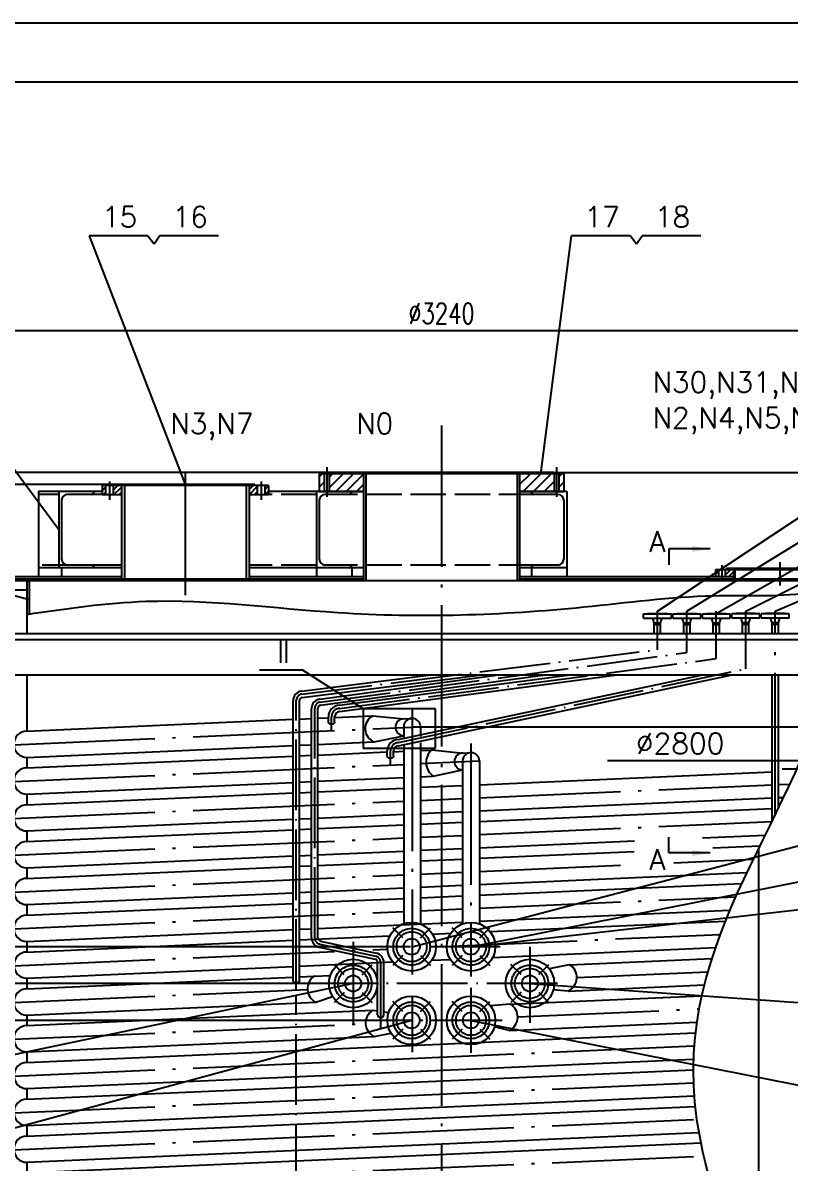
# Model space of a CAD drawing. Extents: x 1512 to 4800, y -77 to 764.
# Drawn here: x 1618.7 to 1749, y 570.9 to 764.5 of the extents above; entities that cross this region are included whole.
import ezdxf

# ---------------------------------------------------------------- set-up
doc = ezdxf.new("R2010")
doc.units = 0
doc.header["$MEASUREMENT"] = 0
doc.linetypes.add('ACAD_ISO02W100', pattern=[15, 12, -3])
doc.linetypes.add('ACAD_ISO04W100', pattern=[30.5, 24, -3, 0.5, -3])
doc.layers.get('0').update_dxf_attribs({"linetype": 'CONTINUOUS'})
doc.layers.get('DEFPOINTS').update_dxf_attribs({"linetype": 'CONTINUOUS'})
for name, color, linetype in [('1', 1, 'CONTINUOUS'), ('2', 2, 'ACAD_ISO04W100'), ('3', 3, 'ACAD_ISO02W100')]:
    doc.layers.add(name, color=color, linetype=linetype)
doc.styles.add('ACANSTS', font='romans.shx', dxfattribs={"height": 1, "bigfont": 'gbcbig.shx'})
doc.styles.add('HZ5', font='romans.shx', dxfattribs={"width": 0.75, "bigfont": 'hz5.shx'})
doc.dimstyles.get("Standard").update_dxf_attribs({"dimtxt": 3.5, "dimasz": 3, "dimexe": 2, "dimexo": 0, "dimgap": 1, "dimtad": 1, "dimdec": 0, "dimlfac": 20, "dimzin": 0, "dimdsep": 46, "dimtxsty": 'HZ5', "dimcen": 1, "dimadec": 0, "dimazin": 0, "dimtfac": 1, "dimtdec": 0, "dimtmove": 2, "dimatfit": 3, "dimfxl": 0, "dimtolj": 1, "dimtzin": 0, "dimarcsym": 0})
doc.dimstyles.new('STANDARD$0', dxfattribs={"dimtxt": 3.5, "dimasz": 3.5, "dimexe": 2, "dimexo": 0, "dimgap": 1.2, "dimtad": 1, "dimdec": 4, "dimzin": 0, "dimdsep": 46, "dimtxsty": 'HZ5', "dimcen": 0.09, "dimadec": 0, "dimazin": 0, "dimtfac": 0.857143, "dimtdec": 4, "dimtofl": 0, "dimtmove": 2, "dimatfit": 3, "dimfxl": 0, "dimtolj": 1, "dimtzin": 0, "dimarcsym": 0})

# ---------------------------------------------------------------- blocks, each defined once
blk = doc.blocks.new('*D302')
at = {"color": 0, "linetype": 'ByBlock', "ltscale": 5}
for p, q in [((1508.82, 659.71), (1475.44, 659.71)), ((1477.44, 656.21), (1477.44, 548.61)), ((1580.23, 545.11), (1475.44, 545.11))]:
    blk.add_line(p, q, dxfattribs=at)
for points in [[(1476.85, 656.21), (1478.02, 656.21), (1477.44, 659.71)], [(1476.85, 548.61), (1478.02, 548.61), (1477.44, 545.11)]]:
    blk.add_solid(points, dxfattribs=at)
at = {"layer": 'DEFPOINTS', "color": 0, "linetype": 'ByBlock', "ltscale": 5}
for p in [(1508.82, 659.71), (1477.44, 545.11), (1580.23, 545.11)]:
    blk.add_point(p, dxfattribs=at)
at = {"color": 0, "linetype": 'ByBlock', "ltscale": 5, "insert": (1474.49, 602.41), "char_height": 3.5, "attachment_point": 5, "rotation": 90, "style": 'HZ5'}
blk.add_mtext('\\A1;2349', dxfattribs=at)
blk = doc.blocks.new('*D301')
at = {"color": 0, "linetype": 'ByBlock', "ltscale": 5}
for p, q in [((1508.82, 659.71), (1482.12, 659.71)), ((1484.12, 656.21), (1484.12, 554.86)), ((1569.41, 551.36), (1482.12, 551.36))]:
    blk.add_line(p, q, dxfattribs=at)
for points in [[(1483.53, 656.21), (1484.7, 656.21), (1484.12, 659.71)], [(1483.53, 554.86), (1484.7, 554.86), (1484.12, 551.36)]]:
    blk.add_solid(points, dxfattribs=at)
at = {"layer": 'DEFPOINTS', "color": 0, "linetype": 'ByBlock', "ltscale": 5}
for p in [(1508.82, 659.71), (1484.12, 551.36), (1569.41, 551.36)]:
    blk.add_point(p, dxfattribs=at)
at = {"color": 0, "linetype": 'ByBlock', "ltscale": 5, "insert": (1481.17, 605.54), "char_height": 3.5, "attachment_point": 5, "rotation": 90, "style": 'HZ5'}
blk.add_mtext('\\A1;2224', dxfattribs=at)
blk = doc.blocks.new('*D300')
at = {"color": 0, "linetype": 'ByBlock', "ltscale": 5}
for p, q in [((1508.82, 659.71), (1488.94, 659.71)), ((1490.94, 656.21), (1490.94, 598.61)), ((1579.65, 595.11), (1488.94, 595.11))]:
    blk.add_line(p, q, dxfattribs=at)
for points in [[(1490.36, 656.21), (1491.53, 656.21), (1490.94, 659.71)], [(1490.36, 598.61), (1491.53, 598.61), (1490.94, 595.11)]]:
    blk.add_solid(points, dxfattribs=at)
at = {"layer": 'DEFPOINTS', "color": 0, "linetype": 'ByBlock', "ltscale": 5}
for p in [(1508.82, 659.71), (1490.94, 595.11), (1579.65, 595.11)]:
    blk.add_point(p, dxfattribs=at)
at = {"color": 0, "linetype": 'ByBlock', "ltscale": 5, "insert": (1487.99, 627.41), "char_height": 3.5, "attachment_point": 5, "rotation": 90, "style": 'HZ5'}
blk.add_mtext('\\A1;1349', dxfattribs=at)
blk = doc.blocks.new('*D299')
at = {"color": 0, "linetype": 'ByBlock', "ltscale": 5}
for p, q in [((1508.82, 659.71), (1496, 659.71)), ((1498, 656.21), (1498, 604.87)), ((1569.71, 601.37), (1496, 601.37))]:
    blk.add_line(p, q, dxfattribs=at)
for points in [[(1497.42, 656.21), (1498.59, 656.21), (1498, 659.71)], [(1497.42, 604.87), (1498.59, 604.87), (1498, 601.37)]]:
    blk.add_solid(points, dxfattribs=at)
at = {"layer": 'DEFPOINTS', "color": 0, "linetype": 'ByBlock', "ltscale": 5}
for p in [(1508.82, 659.71), (1498, 601.37), (1569.71, 601.37)]:
    blk.add_point(p, dxfattribs=at)
at = {"color": 0, "linetype": 'ByBlock', "ltscale": 5, "insert": (1495.05, 630.54), "char_height": 3.5, "attachment_point": 5, "rotation": 90, "style": 'HZ5'}
blk.add_mtext('\\A1;1224', dxfattribs=at)
blk = doc.blocks.new('*D298')
at = {"color": 0, "linetype": 'ByBlock', "ltscale": 5}
for p, q in [((1708.92, 688.11), (1806.36, 688.11)), ((1804.36, 684.61), (1804.36, 503.81)), ((1697.38, 500.31), (1806.36, 500.31))]:
    blk.add_line(p, q, dxfattribs=at)
for points in [[(1803.77, 684.61), (1804.94, 684.61), (1804.36, 688.11)], [(1803.77, 503.81), (1804.94, 503.81), (1804.36, 500.31)]]:
    blk.add_solid(points, dxfattribs=at)
at = {"layer": 'DEFPOINTS', "color": 0, "linetype": 'ByBlock', "ltscale": 5}
for p in [(1708.92, 688.11), (1697.38, 500.31), (1804.36, 500.31)]:
    blk.add_point(p, dxfattribs=at)
at = {"color": 0, "linetype": 'ByBlock', "ltscale": 5, "insert": (1801.41, 594.21), "char_height": 3.5, "attachment_point": 5, "rotation": 90, "style": 'HZ5'}
blk.add_mtext('\\A1;~3736', dxfattribs=at)
blk = doc.blocks.new('*D297')
at = {"color": 0, "linetype": 'ByBlock', "ltscale": 5}
for p, q in [((1584.83, 644.93), (1696.97, 644.93)), ((1694.97, 641.43), (1694.97, 513.21)), ((1589.82, 509.71), (1696.97, 509.71))]:
    blk.add_line(p, q, dxfattribs=at)
for points in [[(1694.39, 641.43), (1695.56, 641.43), (1694.97, 644.93)], [(1694.39, 513.21), (1695.56, 513.21), (1694.97, 509.71)]]:
    blk.add_solid(points, dxfattribs=at)
at = {"layer": 'DEFPOINTS', "color": 0, "linetype": 'ByBlock', "ltscale": 5}
for p in [(1584.83, 644.93), (1589.82, 509.71), (1694.97, 509.71)]:
    blk.add_point(p, dxfattribs=at)
at = {"color": 0, "linetype": 'ByBlock', "ltscale": 5, "insert": (1692.02, 577.32), "char_height": 3.5, "attachment_point": 5, "rotation": 90, "style": 'HZ5'}
blk.add_mtext('\\A1;（2776）', dxfattribs=at)
blk = doc.blocks.new('*D296')
at = {"color": 0, "linetype": 'ByBlock', "ltscale": 5}
for p, q in [((1508.82, 659.71), (1467.75, 659.71)), ((1469.75, 656.21), (1469.75, 511.46)), ((1574.46, 507.96), (1467.75, 507.96))]:
    blk.add_line(p, q, dxfattribs=at)
for points in [[(1469.17, 656.21), (1470.34, 656.21), (1469.75, 659.71)], [(1469.17, 511.46), (1470.34, 511.46), (1469.75, 507.96)]]:
    blk.add_solid(points, dxfattribs=at)
at = {"layer": 'DEFPOINTS', "color": 0, "linetype": 'ByBlock', "ltscale": 5}
for p in [(1508.82, 659.71), (1469.75, 507.96), (1574.46, 507.96)]:
    blk.add_point(p, dxfattribs=at)
at = {"color": 0, "linetype": 'ByBlock', "ltscale": 5, "insert": (1466.8, 583.84), "char_height": 3.5, "attachment_point": 5, "rotation": 90, "style": 'HZ5'}
blk.add_mtext('\\A1;3035', dxfattribs=at)
blk = doc.blocks.new('*D321')
at = {"color": 0, "linetype": 'ByBlock', "ltscale": 5}
for p, q in [((1508.82, 659.71), (1508.82, 714.19)), ((1670.82, 659.71), (1670.82, 714.19)), ((1667.32, 712.19), (1512.32, 712.19))]:
    blk.add_line(p, q, dxfattribs=at)
for points in [[(1512.32, 712.77), (1512.32, 711.6), (1508.82, 712.19)], [(1667.32, 712.77), (1667.32, 711.6), (1670.82, 712.19)]]:
    blk.add_solid(points, dxfattribs=at)
at = {"layer": 'DEFPOINTS', "color": 0, "linetype": 'ByBlock', "ltscale": 5}
for p in [(1508.82, 712.19), (1508.82, 659.71), (1670.82, 659.71)]:
    blk.add_point(p, dxfattribs=at)
at = {"color": 0, "linetype": 'ByBlock', "ltscale": 5, "insert": (1589.82, 715.14), "char_height": 3.5, "attachment_point": 5, "style": 'HZ5'}
blk.add_mtext('\\A1;∅3240', dxfattribs=at)
blk = doc.blocks.new('*D320')
at = {"color": 0, "linetype": 'ByBlock', "ltscale": 5}
for p, q in [((1570.72, 688.11), (1475.44, 688.11)), ((1477.44, 684.61), (1477.44, 663.21)), ((1508.82, 659.71), (1475.44, 659.71))]:
    blk.add_line(p, q, dxfattribs=at)
for points in [[(1476.85, 684.61), (1478.02, 684.61), (1477.44, 688.11)], [(1476.85, 663.21), (1478.02, 663.21), (1477.44, 659.71)]]:
    blk.add_solid(points, dxfattribs=at)
at = {"layer": 'DEFPOINTS', "color": 0, "linetype": 'ByBlock', "ltscale": 5}
for p in [(1570.72, 688.11), (1477.44, 659.71), (1508.82, 659.71)]:
    blk.add_point(p, dxfattribs=at)
at = {"color": 0, "linetype": 'ByBlock', "ltscale": 5, "insert": (1474.49, 673.91), "char_height": 3.5, "attachment_point": 5, "rotation": 90, "style": 'HZ5'}
blk.add_mtext('\\A1;548', dxfattribs=at)
blk = doc.blocks.new('*D319')
at = {"color": 0, "linetype": 'ByBlock', "ltscale": 5}
for p, q in [((1534.58, 686.11), (1482.12, 686.11)), ((1484.12, 663.21), (1484.12, 682.61)), ((1508.82, 659.71), (1482.12, 659.71))]:
    blk.add_line(p, q, dxfattribs=at)
for points in [[(1483.53, 682.61), (1484.7, 682.61), (1484.12, 686.11)], [(1483.53, 663.21), (1484.7, 663.21), (1484.12, 659.71)]]:
    blk.add_solid(points, dxfattribs=at)
at = {"layer": 'DEFPOINTS', "color": 0, "linetype": 'ByBlock', "ltscale": 5}
for p in [(1484.12, 686.11), (1534.58, 686.11), (1508.82, 659.71)]:
    blk.add_point(p, dxfattribs=at)
at = {"color": 0, "linetype": 'ByBlock', "ltscale": 5, "insert": (1481.17, 672.91), "char_height": 3.5, "attachment_point": 5, "rotation": 90, "style": 'HZ5'}
blk.add_mtext('\\A1;524', dxfattribs=at)
blk = doc.blocks.new('*D323')
at = {"color": 0, "linetype": 'ByBlock', "ltscale": 5}
for p, q in [((1508.82, 659.71), (1503.04, 659.71)), ((1505.04, 656.21), (1505.04, 611.11)), ((1579.87, 607.61), (1503.04, 607.61))]:
    blk.add_line(p, q, dxfattribs=at)
for points in [[(1504.46, 656.21), (1505.62, 656.21), (1505.04, 659.71)], [(1504.46, 611.11), (1505.62, 611.11), (1505.04, 607.61)]]:
    blk.add_solid(points, dxfattribs=at)
at = {"layer": 'DEFPOINTS', "color": 0, "linetype": 'ByBlock', "ltscale": 5}
for p in [(1508.82, 659.71), (1505.04, 607.61), (1579.87, 607.61)]:
    blk.add_point(p, dxfattribs=at)
at = {"color": 0, "linetype": 'ByBlock', "ltscale": 5, "insert": (1502.09, 633.66), "char_height": 3.5, "attachment_point": 5, "rotation": 90, "style": 'HZ5'}
blk.add_mtext('\\A1;1100', dxfattribs=at)
blk = doc.blocks.new('*D322')
at = {"color": 0, "linetype": 'ByBlock', "ltscale": 5}
for p, q in [((1608.92, 688.11), (1688.37, 688.11)), ((1686.37, 684.61), (1686.37, 673.51)), ((1662.82, 670.01), (1688.37, 670.01))]:
    blk.add_line(p, q, dxfattribs=at)
for points in [[(1685.79, 684.61), (1686.95, 684.61), (1686.37, 688.11)], [(1685.79, 673.51), (1686.95, 673.51), (1686.37, 670.01)]]:
    blk.add_solid(points, dxfattribs=at)
at = {"layer": 'DEFPOINTS', "color": 0, "linetype": 'ByBlock', "ltscale": 5}
for p in [(1608.92, 688.11), (1662.82, 670.01), (1686.37, 670.01)]:
    blk.add_point(p, dxfattribs=at)
at = {"color": 0, "linetype": 'ByBlock', "ltscale": 5, "insert": (1683.42, 679.06), "char_height": 3.5, "attachment_point": 5, "rotation": 90, "style": 'HZ5'}
blk.add_mtext('\\A1;348', dxfattribs=at)

msp = doc.modelspace()

# ---------------------------------------------------------------- hatches: boundary and pattern name
at = {"ltscale": 5}
h = msp.add_hatch(dxfattribs=at)
h.set_pattern_fill('ANSI31', color=256, scale=10, style=0)
h.set_pattern_definition([(45, (7.6215, 0), (-0.8838835, 0.8838835), [])])
h.paths.add_polyline_path([(1669.0743872, 684.9102451), (1669.9243872, 684.9102451), (1669.9243872, 687.9102451), (1669.0743872, 687.9102451)])
h.paths.add_polyline_path([(1670.7243872, 687.9102451), (1670.7243872, 684.9102451), (1676.5743872, 684.9102451), (1676.5743872, 687.9102451)])
h.paths.add_polyline_path([(1708.9243872, 684.9102451), (1708.9243872, 687.9102451), (1703.0743872, 687.9102451), (1703.0743872, 684.9102451)])
h.paths.add_polyline_path([(1710.5743872, 687.9102451), (1709.7243872, 687.9102451), (1709.7243872, 684.9102451), (1710.5743872, 684.9102451)])
h = msp.add_hatch(dxfattribs=at)
h.set_pattern_fill('ANSI31', color=256, scale=5, style=0)
h.set_pattern_definition([(45, (7.6215, 0), (-0.44194174, 0.44194174), [])])
h.paths.add_polyline_path([(1632.1993872, 684.3102451), (1632.7993872, 684.3102451), (1632.7993872, 685.9102451), (1632.1993872, 685.9102451)])
h.paths.add_polyline_path([(1635.4993872, 685.9102451), (1634.0993872, 685.9102451), (1634.0993872, 684.3102451), (1635.4993872, 684.3102451)])
h.paths.add_polyline_path([(1658.5493872, 684.3102451), (1658.5493872, 685.9102451), (1657.1493872, 685.9102451), (1657.1493872, 684.3102451)])
h.paths.add_polyline_path([(1660.4493872, 685.9102451), (1659.8493872, 685.9102451), (1659.8493872, 684.3102451), (1660.4493872, 684.3102451)])
h = msp.add_hatch(dxfattribs=at)
h.set_pattern_fill('ANSI31', color=256, scale=5, style=0)
h.set_pattern_definition([(45, (-17.2661, 0), (-0.44194174, 0.44194174), [])])
h.paths.add_polyline_path([(1736.3396685, 671.1030523), (1736.3396685, 670.4102451), (1736.8986685, 670.4102451), (1736.9146685, 670.4262451), (1736.9146685, 671.4837567)])
h.paths.add_polyline_path([(1738.0146685, 671.6102451), (1738.0146685, 670.4102451), (1739.3616685, 670.4102451), (1739.4121685, 670.4102451), (1739.4121685, 671.6102451)])
h.paths.add_polyline_path([(1756.6096685, 670.4102451), (1756.6096685, 671.6102451), (1755.4694053, 671.6102451), (1755.2121685, 671.4808912), (1755.2121685, 670.4102451)])
h.paths.add_polyline_path([(1757.7096685, 670.4102451), (1758.2846685, 670.4102451), (1758.2846685, 671.6102451), (1757.7286685, 671.6102451), (1757.7096685, 671.5912451)])

# ---------------------------------------------------------------- linework, layer by layer
for p, q in [((1624.8243872, 678.4102451), (1587.8270909, 728.3115746)), ((1629.9872866, 728.3115746), (1646.3243872, 686.1102451)), ((1706.6944123, 687.9102451), (1711.88261, 728.3115746)), ((1726.4832962, 664.5772008), (1812.3330112, 721.4178385)), ((1731.4832962, 664.5772008), (1812.3330112, 714.3467707)), ((1736.4832962, 664.2102451), (1812.3330112, 707.2757029)), ((1741.4832962, 664.5772008), (1812.3330112, 700.2046351)), ((1670.3243872, 689.0159643), (1670.3243872, 683.9830965)), ((1709.3243872, 689.0159643), (1709.3243872, 683.9830965)), ((1619.8243872, 666.4954741), (1561.1702179, 682.6389265)), ((1746.4832962, 664.5772008), (1778.5738834, 678.4935947)), ((1747.3121685, 668.9411783), (1747.3121685, 672.9009565)), ((1676.5240575, 647.9832948), (1666.1741371, 654.5935949)), ((1676.5240575, 648.0606765), (1676.5240575, 641.3121703)), ((1688.7766673, 647.9832948), (1676.5240575, 647.9832948)), ((1688.7766673, 641.3121703), (1688.7766673, 647.9832948)), ((1676.5240575, 641.3121703), (1688.7766673, 641.3121703)), ((1694.8243872, 607.6102451), (1817.1511029, 631.8783574)), ((1684.8243872, 607.6102451), (1769.0844578, 629.6713146)), ((1694.8243872, 607.6102451), (1769.0844578, 615.9951502)), ((1704.8243872, 606.8877337), (1704.8243872, 595.8327564)), ((1674.8243872, 601.3602451), (1597.8079298, 585.1729297)), ((1694.8243872, 600.6301595), (1694.8243872, 589.5751822)), ((1704.8243872, 601.3602451), (1769.0844578, 596.8021426)), ((1684.7563662, 595.1102451), (1597.8079298, 571.4967653)), ((1694.8243872, 595.1102451), (1769.0844578, 580.3907374))]:
    msp.add_line(p, q, dxfattribs=at)
for p, q in [((1646.3243872, 687.977863), (1646.3243872, 667.2827998)), ((1633.4493872, 686.5865265), (1633.4493872, 683.5064774)), ((1659.1993872, 686.5865265), (1659.1993872, 683.5064774)), ((1674.8243872, 608.4478185), (1674.8243872, 594.444407)), ((1704.8243872, 607.5828237), (1704.8243872, 594.6702911)), ((1684.8243872, 599.2352451), (1684.8243872, 589.7309229))]:
    msp.add_line(p, q)
at = {"ltscale": 10}
msp.add_line((1658.8993344, 654.5935949), (1666.1741371, 654.5935949), dxfattribs=at)
at = {"color": 0, "linetype": 'ByBlock', "ltscale": 5}
msp.add_line((1756.3243872, 639.183458), (1718.0092587, 639.183458), dxfattribs=at)
msp.add_lwpolyline([(2106.2763814, -76.5267093), (1512.2763814, -76.5267093), (1512.2763814, 764.4732907), (2106.2763814, 764.4732907)], close=True)
at = {"ltscale": 5}
msp.add_spline([(1619.4243872, 664.0322983), (1639.6521012, 666.2516408), (1672.1945439, 664.3527372), (1714.0008926, 665.3021857), (1735.9729821, 667.2010893), (1752.0066553, 667.6758136), (1755.4014316, 667.5492576), (1757.1040926, 665.7506166), (1757.0930287, 664.7449617), (1755.9528519, 655.7821415), (1733.1386004, 578.2829285), (1736.2195705, 529.0558033), (1726.6195191, 526.5051732), (1701.0950502, 523.621839), (1683.6191005, 518.8156614), (1665.9380768, 511.7629937)], degree=3, dxfattribs=at)
at = {"layer": '1', "ltscale": 500}
for p, q in [((1639.9872866, 728.3115746), (1629.9872866, 728.3115746)), ((1639.9872866, 728.3115746), (1641.0566397, 726.9635539)), ((1641.0566397, 726.9635539), (1641.9675204, 728.3115746)), ((1651.9675204, 728.3115746), (1641.9675204, 728.3115746)), ((1721.88261, 728.3115746), (1711.88261, 728.3115746)), ((1721.88261, 728.3115746), (1722.9519632, 726.9635539)), ((1722.9519632, 726.9635539), (1723.8628439, 728.3115746)), ((1733.8628439, 728.3115746), (1723.8628439, 728.3115746))]:
    msp.add_line(p, q, dxfattribs=at)
at = {"layer": '1'}
for p, q in [((1710.5743872, 687.9102451), (1669.0743872, 687.9102451)), ((1669.0743872, 687.9102451), (1669.0743872, 684.9102451)), ((1669.9243872, 687.9102451), (1669.9243872, 684.9102451)), ((1708.9243872, 688.1102451), (1670.7243872, 688.1102451)), ((1670.7243872, 688.1102451), (1670.7243872, 684.9102451)), ((1676.5743872, 687.9102451), (1676.5743872, 669.7102451)), ((1676.9743872, 688.1102451), (1676.9743872, 669.7102451)), ((1702.6743872, 688.1102451), (1702.6743872, 669.7102451)), ((1703.0743872, 687.9102451), (1703.0743872, 669.7102451)), ((1708.9243872, 688.1102451), (1708.9243872, 684.9102451)), ((1709.7243872, 687.9102451), (1709.7243872, 684.9102451)), ((1710.5743872, 687.9102451), (1710.5743872, 684.9102451)), ((1660.4493872, 685.9102451), (1632.1993872, 685.9102451)), ((1632.1993872, 685.9102451), (1632.1993872, 684.3102451)), ((1632.7993872, 685.9102451), (1632.7993872, 684.3102451)), ((1634.0993872, 685.9102451), (1634.0993872, 684.3102451)), ((1634.4018872, 685.9102451), (1634.5768872, 686.1102451)), ((1658.0718872, 686.1102451), (1634.5768872, 686.1102451)), ((1634.5768872, 685.9102451), (1634.5768872, 686.1102451)), ((1635.4993872, 685.9102451), (1635.4993872, 670.0102451)), ((1635.9993872, 685.9102451), (1635.7993872, 686.1102451)), ((1635.7993872, 686.1102451), (1635.7993872, 685.9102451)), ((1635.9993872, 685.9102451), (1635.9993872, 670.0102451)), ((1656.6493872, 685.9102451), (1656.8493872, 686.1102451)), ((1656.6493872, 685.9102451), (1656.6493872, 670.0102451)), ((1656.8493872, 686.1102451), (1656.8493872, 685.9102451)), ((1657.1493872, 685.9102451), (1657.1493872, 670.0102451)), ((1658.2468872, 685.9102451), (1658.0718872, 686.1102451)), ((1658.0718872, 685.9102451), (1658.0718872, 686.1102451)), ((1658.5493872, 685.9102451), (1658.5493872, 684.3102451)), ((1659.8493872, 685.9102451), (1659.8493872, 684.3102451)), ((1660.4493872, 685.9102451), (1660.4493872, 684.3102451)), ((1621.4243872, 684.9102451), (1621.4243872, 670.4102451)), ((1632.1993872, 684.9102451), (1621.4243872, 684.9102451)), ((1624.8243872, 684.9102451), (1624.8243872, 671.9102451)), ((1630.3243872, 684.4102451), (1626.3243872, 684.4102451)), ((1635.4993872, 684.3102451), (1632.1993872, 684.3102451)), ((1660.4493872, 684.3102451), (1657.1493872, 684.3102451)), ((1676.5743872, 684.9102451), (1660.4493872, 684.9102451)), ((1668.5743872, 684.9102451), (1668.5743872, 670.4102451)), ((1676.5743872, 684.9102451), (1669.0743872, 684.9102451)), ((1669.0743872, 684.9102451), (1676.5743872, 684.9102451)), ((1674.0743872, 684.4102451), (1670.0743872, 684.4102451)), ((1703.0743872, 684.9102451), (1710.5743872, 684.9102451)), ((1710.5743872, 684.9102451), (1703.0743872, 684.9102451)), ((1711.0743872, 684.9102451), (1703.0743872, 684.9102451)), ((1709.5743872, 684.4102451), (1705.5743872, 684.4102451)), ((1711.0743872, 684.9102451), (1711.0743872, 670.4102451)), ((1625.3243872, 683.4102451), (1625.3243872, 673.4102451)), ((1669.0743872, 683.4102451), (1669.0743872, 673.4102451)), ((1710.5743872, 683.4102451), (1710.5743872, 673.4102451)), ((1635.4993872, 671.9102451), (1621.4243872, 671.9102451)), ((1625.3243872, 671.9102451), (1625.3243872, 670.4102451)), ((1630.3243872, 672.4102451), (1626.3243872, 672.4102451)), ((1676.5743872, 671.9102451), (1657.1493872, 671.9102451)), ((1674.0743872, 672.4102451), (1670.0743872, 672.4102451)), ((1674.5743872, 671.9102451), (1674.5743872, 670.4102451)), ((1711.0743872, 671.9102451), (1703.0743872, 671.9102451)), ((1705.0743872, 671.9102451), (1705.0743872, 670.4102451)), ((1709.5743872, 672.4102451), (1705.5743872, 672.4102451)), ((1635.4993872, 670.4102451), (1616.8243872, 670.4102451)), ((1676.5743872, 670.0102451), (1616.8243872, 670.0102451)), ((1676.5743872, 670.4102451), (1657.1493872, 670.4102451)), ((1739.4121685, 670.4102451), (1703.0743872, 670.4102451)), ((1762.8243872, 670.0102451), (1703.0743872, 670.0102451)), ((1758.2846685, 671.6102451), (1736.3396685, 671.6102451)), ((1736.3396685, 671.6102451), (1736.3396685, 670.4102451)), ((1739.3616685, 670.4102451), (1736.3396685, 670.4102451)), ((1736.8986685, 670.4102451), (1736.9146685, 670.4262451)), ((1736.9146685, 670.4102451), (1736.9146685, 671.6102451)), ((1738.0146685, 671.6102451), (1738.1896685, 671.8102451)), ((1738.0146685, 670.4102451), (1738.0146685, 671.6102451)), ((1738.1896685, 671.6102451), (1738.1896685, 671.8102451)), ((1756.4346685, 671.8102451), (1738.1896685, 671.8102451)), ((1739.4121685, 671.8102451), (1739.4121685, 670.0102451)), ((1739.6121685, 671.6102451), (1739.4121685, 671.8102451)), ((1739.6121685, 671.6102451), (1739.6121685, 670.0102451)), ((1762.8243872, 669.7102451), (1616.8243872, 669.7102451)), ((1616.8243872, 668.2102451), (1619.4243872, 668.2102451)), ((1619.4243872, 669.7102451), (1619.4243872, 660.7102451)), ((1619.8243872, 669.7102451), (1619.8243872, 664.0911669)), ((1724.1083046, 663.4102451), (1724.1083046, 664.1102451)), ((1724.1083046, 664.1102451), (1728.8583046, 664.1102451)), ((1724.8005546, 664.1102451), (1724.8583046, 664.2102451)), ((1724.8583046, 664.2102451), (1728.1083046, 664.2102451)), ((1728.1660546, 664.1102451), (1728.1083046, 664.2102451)), ((1728.8583046, 663.4102451), (1728.8583046, 664.1102451)), ((1729.1083046, 664.1102451), (1733.8583046, 664.1102451)), ((1729.1083046, 663.4102451), (1729.1083046, 664.1102451)), ((1729.8005546, 664.1102451), (1729.8583046, 664.2102451)), ((1729.8583046, 664.2102451), (1733.1083046, 664.2102451)), ((1733.1660546, 664.1102451), (1733.1083046, 664.2102451)), ((1733.8583046, 663.4102451), (1733.8583046, 664.1102451)), ((1734.1083046, 664.1102451), (1738.8583046, 664.1102451)), ((1734.1083046, 663.4102451), (1734.1083046, 664.1102451)), ((1734.8005546, 664.1102451), (1734.8583046, 664.2102451)), ((1734.8583046, 664.2102451), (1738.1083046, 664.2102451)), ((1738.1660546, 664.1102451), (1738.1083046, 664.2102451)), ((1738.8583046, 663.4102451), (1738.8583046, 664.1102451)), ((1739.1082877, 663.4102451), (1739.1082877, 664.1102451)), ((1743.8582877, 664.1102451), (1739.1082877, 664.1102451)), ((1739.8005377, 664.1102451), (1739.8582877, 664.2102451)), ((1743.1082877, 664.2102451), (1739.8582877, 664.2102451)), ((1743.1660377, 664.1102451), (1743.1082877, 664.2102451)), ((1743.8582877, 663.4102451), (1743.8582877, 664.1102451)), ((1748.8582877, 664.1102451), (1744.1082877, 664.1102451)), ((1744.1082877, 663.4102451), (1744.1082877, 664.1102451)), ((1744.8005377, 664.1102451), (1744.8582877, 664.2102451)), ((1748.1082877, 664.2102451), (1744.8582877, 664.2102451)), ((1748.1660377, 664.1102451), (1748.1082877, 664.2102451)), ((1748.8582877, 663.4102451), (1748.8582877, 664.1102451)), ((1724.1083046, 663.4102451), (1728.8583046, 663.4102451)), ((1725.9508046, 662.6102451), (1725.6833046, 663.4102451)), ((1725.9508046, 660.7102451), (1725.9508046, 662.6102451)), ((1725.9508046, 662.6102451), (1727.0158046, 662.6102451)), ((1725.9508046, 662.3102451), (1727.0158046, 662.3102451)), ((1727.0158046, 662.6102451), (1727.2833046, 663.4102451)), ((1727.0158046, 660.7102451), (1727.0158046, 662.6102451)), ((1729.1083046, 663.4102451), (1733.8583046, 663.4102451)), ((1730.9508046, 662.6102451), (1730.6833046, 663.4102451)), ((1730.9508046, 662.6102451), (1732.0158046, 662.6102451)), ((1730.9508046, 660.7102451), (1730.9508046, 662.6102451)), ((1730.9508046, 662.3102451), (1732.0158046, 662.3102451)), ((1732.0158046, 662.6102451), (1732.2833046, 663.4102451)), ((1732.0158046, 660.7102451), (1732.0158046, 662.6102451)), ((1734.1083046, 663.4102451), (1738.8583046, 663.4102451)), ((1735.9508046, 662.6102451), (1735.6833046, 663.4102451)), ((1735.9508046, 662.6102451), (1737.0158046, 662.6102451)), ((1735.9508046, 660.7102451), (1735.9508046, 662.6102451)), ((1735.9508046, 662.3102451), (1737.0158046, 662.3102451)), ((1737.0158046, 662.6102451), (1737.2833046, 663.4102451)), ((1737.0158046, 660.7102451), (1737.0158046, 662.6102451)), ((1743.8582877, 663.4102451), (1739.1082877, 663.4102451)), ((1740.9507877, 662.6102451), (1740.6832877, 663.4102451)), ((1740.9507877, 660.7102451), (1740.9507877, 662.6102451)), ((1742.0157877, 662.6102451), (1740.9507877, 662.6102451)), ((1742.0157877, 662.3102451), (1740.9507877, 662.3102451)), ((1742.0157877, 662.6102451), (1742.2832877, 663.4102451)), ((1742.0157877, 660.7102451), (1742.0157877, 662.6102451)), ((1748.8582877, 663.4102451), (1744.1082877, 663.4102451)), ((1745.9507877, 662.6102451), (1745.6832877, 663.4102451)), ((1747.0157877, 662.6102451), (1745.9507877, 662.6102451)), ((1745.9507877, 660.7102451), (1745.9507877, 662.6102451)), ((1747.0157877, 662.3102451), (1745.9507877, 662.3102451)), ((1747.0157877, 662.6102451), (1747.2832877, 663.4102451)), ((1747.0157877, 660.7102451), (1747.0157877, 662.6102451)), ((1756.6103305, 660.7102451), (1608.8243872, 660.7102451)), ((1756.4806507, 659.7102451), (1608.8243872, 659.7102451)), ((1755.6725965, 653.7102451), (1612.0743872, 653.7102451)), ((1619.4243872, 653.7102451), (1619.4243872, 644.2102451)), ((1666.0273753, 651.0073613), (1687.61909, 653.7102451)), ((1666.1596612, 649.950609), (1696.1931351, 653.7102451)), ((1669.1469897, 649.6576753), (1699.0856302, 653.7102451)), ((1669.2898479, 648.6023002), (1707.0251449, 653.7102451)), ((1672.4809708, 648.5952104), (1711.2028558, 653.7102451)), ((1672.5181708, 647.5308104), (1719.2358519, 653.7102451)), ((1682.4809708, 642.7891024), (1733.8979687, 653.7102451)), ((1682.5181708, 641.7247024), (1738.8615441, 653.7102451)), ((1745.9507877, 629.0133754), (1745.9507877, 653.7102451)), ((1747.0157877, 631.1925613), (1747.0157877, 653.7102451)), ((1664.6283041, 601.8802036), (1664.6283041, 649.4222328)), ((1665.6933041, 601.8802036), (1665.6933041, 649.4222328)), ((1667.763777, 609.0907645), (1667.763777, 648.0746127)), ((1668.828777, 609.0907645), (1668.828777, 648.0746127)), ((1671.6809208, 646.529871), (1678.1019174, 646.814894)), ((1678.1842863, 646.8206828), (1683.4299662, 646.2905708)), ((1619.4243872, 644.2102451), (1664.6283041, 646.216811)), ((1665.6933041, 646.2640855), (1667.763777, 646.3559921)), ((1668.828777, 646.4032666), (1670.6159208, 646.4825965)), ((1670.6159208, 645.8164104), (1670.6159208, 646.6638604)), ((1671.6809208, 645.8164104), (1671.6809208, 646.6638604)), ((1683.3993872, 645.0533194), (1683.3993872, 642.9104222)), ((1683.4299662, 646.2905708), (1684.8549662, 646.3641762)), ((1686.2493872, 645.0533194), (1686.2493872, 643.286898)), ((1678.4138356, 642.3766073), (1683.3993872, 643.4389992)), ((1619.4243872, 639.7602451), (1664.6283041, 641.766811)), ((1665.6933041, 641.8140855), (1667.763777, 641.9059921)), ((1668.828777, 641.9532666), (1678.299061, 642.373645)), ((1683.3993872, 641.8412626), (1683.3993872, 611.4807306)), ((1686.2493872, 642.2182374), (1686.2493872, 611.4807306)), ((1686.2493872, 640.9265537), (1688.1019174, 641.008786)), ((1688.1842863, 641.0145748), (1693.4299662, 640.4844629)), ((1619.4243872, 637.9602451), (1664.6283041, 639.966811)), ((1619.4243872, 639.7602451), (1619.4243872, 637.9602451)), ((1665.6933041, 640.0140855), (1667.763777, 640.1059921)), ((1668.828777, 640.1532666), (1680.6159208, 640.6764886)), ((1680.6159208, 640.0103024), (1680.6159208, 640.8577524)), ((1681.6809208, 640.0103024), (1681.6809208, 640.8577524)), ((1681.6809208, 640.7237631), (1683.3993872, 640.8000444)), ((1693.3993872, 639.2472115), (1693.3993872, 611.4807306)), ((1693.4299662, 640.4844629), (1694.8549662, 640.5580682)), ((1696.2493872, 639.1454457), (1696.2493872, 611.4807306)), ((1688.4138356, 636.5704993), (1693.3993872, 637.6328913)), ((1696.2493872, 635.1204457), (1745.9507877, 637.3266513)), ((1619.4243872, 633.5102451), (1664.6283041, 635.516811)), ((1665.6933041, 635.5640855), (1667.763777, 635.6559921)), ((1668.828777, 635.7032666), (1683.3993872, 636.3500444)), ((1686.2493872, 636.4765537), (1688.299061, 636.5675371)), ((1619.4243872, 631.7102451), (1664.6283041, 633.716811)), ((1619.4243872, 633.5102451), (1619.4243872, 631.7102451)), ((1665.6933041, 633.7640855), (1667.763777, 633.8559921)), ((1668.828777, 633.9032666), (1683.3993872, 634.5500444)), ((1686.2493872, 634.6765537), (1693.3993872, 634.9939365)), ((1696.2493872, 630.6704457), (1745.9507877, 632.8766513)), ((1747.0157877, 632.9239258), (1747.8681353, 632.9617609)), ((1619.4243872, 627.2602451), (1664.6283041, 629.266811)), ((1665.6933041, 629.3140855), (1667.763777, 629.4059921)), ((1668.828777, 629.4532666), (1683.3993872, 630.1000444)), ((1686.2493872, 630.2265537), (1693.3993872, 630.5439365)), ((1696.2493872, 628.8704457), (1745.9507877, 631.0766513)), ((1619.4243872, 625.4602451), (1664.6283041, 627.466811)), ((1665.6933041, 627.5140855), (1667.763777, 627.6059921)), ((1668.828777, 627.6532666), (1683.3993872, 628.3000444)), ((1686.2493872, 628.4265537), (1693.3993872, 628.7439365)), ((1619.4243872, 627.2602451), (1619.4243872, 625.4602451)), ((1696.2493872, 624.4204457), (1722.5616427, 625.5884258)), ((1734.1204849, 626.1015136), (1744.7488357, 626.5732977)), ((1668.828777, 623.2032666), (1683.3993872, 623.8500444)), ((1686.2493872, 623.9765537), (1693.3993872, 624.2939365)), ((1696.2493872, 622.6204457), (1722.5531774, 623.78805)), ((1735.8650891, 624.3789552), (1743.8430978, 624.7330927)), ((1743.6825758, 540.3602451), (1743.6825758, 624.4058763)), ((1619.4243872, 621.0102451), (1664.6283041, 623.016811)), ((1665.6933041, 623.0640855), (1667.763777, 623.1559921)), ((1668.828777, 621.4032666), (1683.3993872, 622.0500444)), ((1686.2493872, 622.1765537), (1693.3993872, 622.4939365)), ((1619.4243872, 619.2102451), (1664.6283041, 621.216811)), ((1619.4243872, 621.0102451), (1619.4243872, 619.2102451)), ((1665.6933041, 621.2640855), (1667.763777, 621.3559921)), ((1696.2493872, 618.1704457), (1741.643674, 620.185462)), ((1686.2493872, 617.7265537), (1693.3993872, 618.0439365)), ((1696.2493872, 616.3704457), (1740.7835039, 618.3472797)), ((1619.4243872, 614.7602451), (1664.6283041, 616.766811)), ((1665.6933041, 616.8140855), (1667.763777, 616.9059921)), ((1668.828777, 616.9532666), (1683.3993872, 617.6000444)), ((1668.828777, 615.1532666), (1683.3993872, 615.8000444)), ((1686.2493872, 615.9265537), (1693.3993872, 616.2439365)), ((1619.4243872, 612.9602451), (1664.6283041, 614.966811)), ((1619.4243872, 614.7602451), (1619.4243872, 612.9602451)), ((1665.6933041, 615.0140855), (1667.763777, 615.1059921)), ((1696.2493872, 611.9204457), (1738.7705628, 613.8079269)), ((1698.0353419, 610.1997228), (1738.0133922, 611.9743167)), ((1619.4243872, 608.5102451), (1664.6283041, 610.516811)), ((1665.6933041, 610.5640855), (1667.763777, 610.6559921)), ((1668.828777, 610.7032666), (1693.3993872, 611.7939365)), ((1688.272999, 609.7663802), (1691.3966237, 609.9050354)), ((1619.4243872, 606.7102451), (1664.6283041, 608.716811)), ((1619.4243872, 608.5102451), (1619.4243872, 606.7102451)), ((1665.6933041, 608.7640855), (1681.0625226, 609.4463129)), ((1669.2491922, 608.5701944), (1678.7659287, 606.5211289)), ((1669.0250224, 607.5290542), (1678.5417589, 605.4799887)), ((1698.5166944, 605.7710897), (1736.3141594, 607.4488891)), ((1619.4243872, 602.2602451), (1664.6283041, 604.266811)), ((1665.6933041, 604.3140855), (1681.5477644, 605.0178524)), ((1678.962174, 596.061279), (1678.962174, 604.9594186)), ((1680.027174, 596.061279), (1680.027174, 604.9594186)), ((1688.1820442, 605.3123428), (1691.3095582, 605.4511706)), ((1711.4855378, 604.5467663), (1708.1139795, 603.8566357)), ((1711.5483804, 604.5495559), (1735.7047198, 605.6218365)), ((1619.4243872, 600.4602451), (1664.6283041, 602.466811)), ((1619.4243872, 602.2602451), (1619.4243872, 600.4602451)), ((1665.6933041, 602.5140855), (1668.2377913, 602.6270333)), ((1668.2377913, 602.6270333), (1670.9283333, 602.7153794)), ((1711.3188319, 600.0893664), (1708.8066564, 600.292107)), ((1711.3188319, 600.0893664), (1734.4118823, 601.1144485)), ((1668.4671517, 598.1872144), (1671.3383361, 599.1550075)), ((1701.5048675, 597.8537323), (1733.9803864, 599.2952948)), ((1619.4243872, 596.0102451), (1668.4671517, 598.1872144)), ((1619.4243872, 594.2102451), (1678.1502387, 596.8170389)), ((1678.1502387, 596.8170389), (1678.962174, 596.7116821)), ((1680.027174, 596.5734875), (1680.8603122, 596.4653794)), ((1701.5048675, 597.8537323), (1698.1139795, 597.5990615)), ((1619.4243872, 596.0102451), (1619.4243872, 594.2102451)), ((1701.3381616, 593.3963324), (1733.1514287, 594.808498)), ((1619.4243872, 587.9602451), (1732.9146171, 592.9979861)), ((1678.3795991, 592.37722), (1681.270315, 592.9050075)), ((1701.3381616, 593.3963324), (1698.8066564, 594.0345327)), ((1619.4243872, 589.7602451), (1678.3795991, 592.37722)), ((1619.4243872, 589.7602451), (1619.4243872, 587.9602451)), ((1619.4243872, 583.5102451), (1732.5767284, 588.5329875)), ((1619.4243872, 581.7102451), (1732.540504, 586.7313795)), ((1619.4243872, 583.5102451), (1619.4243872, 581.7102451)), ((1619.4243872, 577.2602451), (1732.6978507, 582.288364)), ((1619.4243872, 575.4602451), (1732.8603185, 580.4955758)), ((1619.4243872, 577.2602451), (1619.4243872, 575.4602451)), ((1619.4243872, 571.0102451), (1733.4990041, 576.0739266)), ((1619.4243872, 569.2102451), (1733.8424265, 574.2891708)), ((1619.4243872, 571.0102451), (1619.4243872, 569.2102451))]:
    msp.add_line(p, q, dxfattribs=at)
at = {"layer": '1', "ltscale": 10}
msp.add_lwpolyline([(2096.2763814, -66.5267093), (1537.2763814, -66.5267093), (1537.2763814, 754.4732907), (2096.2763814, 754.4732907)], close=True, dxfattribs=at)
at = {"layer": '1'}
for points in [[(1671.6809208, 645.8164104, -0.0584982728), (1671.670689, 645.7296147, -0.0566937072), (1671.6403867, 645.6461545, -0.0536324407), (1671.5911784, 645.5692372, -0.0500921822), (1671.5249552, 645.5018186, -0.0467464632), (1671.444262, 645.4464896, -0.0440259011), (1671.3521998, 645.4053764, -0.0421466608), (1671.2523064, 645.380059, -0.0411944642), (1671.1484208, 645.3715104, -0.0411944642), (1671.0445352, 645.380059, -0.0421466608), (1670.9446419, 645.4053764, -0.0440259011), (1670.8525797, 645.4464896, -0.0467464632), (1670.7718865, 645.5018186, -0.0500921822), (1670.7056633, 645.5692372, -0.0536324407), (1670.656455, 645.6461545, -0.0566937072), (1670.6261527, 645.7296147, -0.0584982728), (1670.6159208, 645.8164104, -0.0584982728)], [(1681.6809208, 640.0103024, -0.0584982728), (1681.670689, 639.9235068, -0.0566937072), (1681.6403867, 639.8400466, -0.0536324407), (1681.5911784, 639.7631292, -0.0500921822), (1681.5249552, 639.6957106, -0.0467464632), (1681.444262, 639.6403816, -0.0440259011), (1681.3521998, 639.5992684, -0.0421466608), (1681.2523064, 639.5739511, -0.0411944642), (1681.1484208, 639.5654024, -0.0411944642), (1681.0445352, 639.5739511, -0.0421466608), (1680.9446419, 639.5992684, -0.0440259011), (1680.8525797, 639.6403816, -0.0467464632), (1680.7718865, 639.6957106, -0.0500921822), (1680.7056633, 639.7631292, -0.0536324407), (1680.656455, 639.8400466, -0.0566937072), (1680.6261527, 639.9235068, -0.0584982728), (1680.6159208, 640.0103024, -0.0584982728)], [(1665.6933041, 601.8802036, -0.0584982728), (1665.6830723, 601.7934079, -0.0566937072), (1665.65277, 601.7099477, -0.0536324407), (1665.6035617, 601.6330304, -0.0500921822), (1665.5373385, 601.5656117, -0.0467464632), (1665.4566453, 601.5102827, -0.0440259011), (1665.364583, 601.4691696, -0.0421466608), (1665.2646897, 601.4438522, -0.0411944642), (1665.1608041, 601.4353036, -0.0411944642), (1665.0569185, 601.4438522, -0.0421466608), (1664.9570252, 601.4691696, -0.0440259011), (1664.864963, 601.5102827, -0.0467464632), (1664.7842698, 601.5656117, -0.0500921822), (1664.7180466, 601.6330304, -0.0536324407), (1664.6688383, 601.7099477, -0.0566937072), (1664.638536, 601.7934079, -0.0584982728), (1664.6283041, 601.8802036, -0.0584982728)]]:
    msp.add_lwpolyline(points, format="xyb", dxfattribs=at)
for centre, radius in [((1684.7563662, 607.6102451), 4.125), ((1694.8243872, 607.6102451), 4.125), ((1684.7563662, 607.6102451), 1.3625), ((1694.8243872, 607.6102451), 1.3625), ((1674.8243872, 601.3602451), 4.125), ((1704.8243872, 601.3678193), 4.125), ((1674.8243872, 601.3602451), 1.3625), ((1704.8243872, 601.3678193), 1.3625), ((1684.7563662, 595.1102451), 4.125), ((1694.8243872, 595.1102451), 4.125), ((1684.7563662, 595.1102451), 1.3625), ((1694.8243872, 595.1102451), 1.3625)]:
    msp.add_circle(centre, radius, dxfattribs=at)
for centre, radius, start, end in [((1626.3243872, 683.4102451), 1, 90, 180), ((1630.3243872, 684.9102451), 0.5, 270, 0), ((1670.0743872, 683.4102451), 1, 90, 180), ((1674.0743872, 684.9102451), 0.5, 270, 0), ((1705.5743872, 684.9102451), 0.5, 180, 270), ((1709.5743872, 683.4102451), 1, 360, 90), ((1626.3243872, 673.4102451), 1, 180, 270), ((1630.3243872, 671.9102451), 0.5, 0, 90), ((1670.0743872, 673.4102451), 1, 180, 270), ((1674.0743872, 671.9102451), 0.5, 0, 90), ((1705.5743872, 671.9102451), 0.5, 90, 180), ((1709.5743872, 673.4102451), 1, 270, 0), ((1666.2258041, 649.4222328), 1.5975, 97.135256766, 180), ((1666.2258041, 649.4222328), 0.5325, 97.135256766, 180), ((1669.361277, 648.0746127), 1.5975, 97.708845819, 180), ((1669.361277, 648.0746127), 0.5325, 97.708845819, 180), ((1672.5484208, 646.6638629), 1.9325, 91.999986111, 180), ((1672.5484208, 646.6638629), 0.8675, 91.999986111, 180), ((1679.292599, 644.6499641), 2.4372888, 117.047680067, 248.866049837), ((1683.4299662, 644.8636711), 1.425, 90, 268.770397197), ((1684.8276813, 644.9288972), 1.4337032, 8.011753771, 175.02139178), ((1619.4243872, 641.9852451), 2.225, 90, 270), ((1682.5484208, 640.857755), 1.9325, 91.999986111, 180), ((1682.5484208, 640.857755), 0.8675, 91.999986111, 180), ((1690.0047459, 638.8806406), 2.8049507, 130.467500149, 235.446229756), ((1693.4299662, 639.0575632), 1.425, 90, 268.770397197), ((1694.8248056, 639.1258442), 1.430576, 0.795493624, 175.133288426), ((1619.4243872, 635.7352451), 2.225, 90, 270), ((1619.4243872, 629.4852451), 2.225, 90, 270), ((1619.4243872, 623.2352451), 2.225, 90, 270), ((1619.4243872, 616.9852451), 2.225, 90, 270), ((1619.4243872, 610.7352451), 2.225, 90, 270), ((1669.361277, 609.0907645), 1.5975, 180, 257.849046463), ((1669.361277, 609.0907645), 0.5325, 180, 257.849046463), ((1619.4243872, 604.4852451), 2.225, 90, 270), ((1678.429674, 604.9594186), 1.5975, 0, 77.849046463), ((1678.429674, 604.9594186), 0.5325, 0, 77.849046463), ((1710.3074664, 602.3774191), 2.5016086, 293.846394552, 60.280558408), ((1669.6237193, 600.4727963), 2.561549, 122.755196501, 243.159329294), ((1619.4243872, 598.2352451), 2.225, 90, 270), ((1679.4418721, 594.6579307), 2.515962, 120.888934638, 245.025591157), ((1700.2399313, 595.6692233), 2.5243104, 295.789206374, 59.927086602), ((1679.494674, 596.061279), 0.5325, 180, 0), ((1619.4243872, 591.9852451), 2.225, 90, 270), ((1619.4243872, 585.7352451), 2.225, 90, 270), ((1619.4243872, 579.4852451), 2.225, 90, 270), ((1619.4243872, 573.2352451), 2.225, 90, 270)]:
    msp.add_arc(centre, radius, start, end, dxfattribs=at)
at = {"layer": '2'}
for p, q in [((1689.8243872, 696.1204977), (1689.8243872, 494.8292627)), ((1726.4832962, 658.0386697), (1726.4832962, 664.5772008)), ((1731.4832962, 657.5583184), (1731.4832962, 664.5772008)), ((1736.4832962, 656.516047), (1736.4832962, 664.5772008)), ((1741.4832962, 654.7869191), (1741.4832962, 664.5772008)), ((1746.4832962, 630.0997123), (1746.4832962, 664.5772008)), ((1684.8243872, 647.8185896), (1684.8243872, 602.9107305)), ((1617.201576, 641.8865763), (1686.2493872, 644.9515537)), ((1694.8243872, 642.1306783), (1694.8243872, 602.5461436)), ((1686.2493872, 638.7015537), (1696.2493872, 639.1454457)), ((1617.201576, 635.6365763), (1683.3993872, 638.5750444)), ((1696.2493872, 632.8954457), (1745.9507877, 635.1016513)), ((1747.0157877, 635.1489258), (1748.938683, 635.2342816)), ((1617.201576, 629.3865763), (1683.3993872, 632.3250444)), ((1686.2493872, 632.4515537), (1693.3993872, 632.7689365)), ((1696.2493872, 626.6454457), (1745.9507877, 628.8516513)), ((1617.201576, 623.1365763), (1683.3993872, 626.0750444)), ((1686.2493872, 626.2015537), (1693.3993872, 626.5189365)), ((1696.2493872, 620.3954457), (1721.8246999, 621.5307135)), ((1729.2820174, 621.8617379), (1742.7333006, 622.4588297)), ((1617.201576, 616.8865763), (1683.3993872, 619.8250444)), ((1686.2493872, 619.9515537), (1693.3993872, 620.2689365)), ((1696.2493872, 614.1454457), (1739.754271, 616.0765929)), ((1686.2493872, 613.7015537), (1693.3993872, 614.0189365)), ((1617.201576, 610.6365763), (1683.3993872, 613.5750444)), ((1688.8811537, 607.5683757), (1737.131158, 609.710155)), ((1617.201576, 604.3865763), (1680.6515114, 607.2030684)), ((1712.8090731, 602.380517), (1735.0190447, 603.3664)), ((1617.201576, 598.1365763), (1667.0651163, 600.3499791)), ((1702.7641947, 595.6846328), (1733.5229889, 597.0499912)), ((1617.201576, 591.8865763), (1676.9287787, 594.5378193)), ((1617.201576, 585.6365763), (1732.701479, 590.7635251)), ((1617.201576, 579.3865763), (1732.5754215, 584.5079295)), ((1617.201576, 573.1365763), (1733.1386004, 578.2829285)), ((1617.201576, 566.8865763), (1734.3202867, 572.0853827))]:
    msp.add_line(p, q, dxfattribs=at)
at = {"layer": '2', "ltscale": 10}
for p, q in [((1737.4646685, 669.7953951), (1737.4646685, 672.3924451)), ((1671.1484208, 644.2213104), (1671.1484208, 646.6638604)), ((1681.1484208, 638.4152024), (1681.1484208, 640.8577524)), ((1683.2556662, 609.1109451), (1681.5447662, 610.8218451)), ((1686.2570662, 609.1109451), (1687.9679662, 610.8218451)), ((1693.3236872, 609.1109451), (1691.6127872, 610.8218451)), ((1696.3250872, 609.1109451), (1698.0359872, 610.8218451)), ((1669.1371073, 608.0496243), (1678.6538438, 606.0005588)), ((1683.2556662, 606.1095451), (1681.5447662, 604.3986451)), ((1686.2570662, 606.1095451), (1687.9679662, 604.3986451)), ((1693.3236872, 606.1095451), (1691.6127872, 604.3986451)), ((1696.3250872, 606.1095451), (1698.0359872, 604.3986451)), ((1673.3236872, 602.8609451), (1671.6127872, 604.5718451)), ((1676.3250872, 602.8609451), (1678.0359872, 604.5718451)), ((1679.494674, 593.6757697), (1679.494674, 604.9594186)), ((1703.3236872, 602.8685193), (1701.6127872, 604.5794193)), ((1706.3250872, 602.8685193), (1708.0359872, 604.5794193)), ((1673.3236872, 599.8595451), (1671.6127872, 598.1486451)), ((1676.3250872, 599.8595451), (1678.0359872, 598.1486451)), ((1683.2556662, 596.6109451), (1681.5447662, 598.3218451)), ((1686.2570662, 596.6109451), (1687.9679662, 598.3218451)), ((1693.3236872, 596.6109451), (1691.6127872, 598.3218451)), ((1696.3250872, 596.6109451), (1698.0359872, 598.3218451)), ((1703.3236872, 599.8671193), (1701.6127872, 598.1562193)), ((1706.3250872, 599.8671193), (1708.0359872, 598.1562193)), ((1683.2556662, 593.6095451), (1681.5447662, 591.8986451)), ((1686.2570662, 593.6095451), (1687.9679662, 591.8986451)), ((1693.3236872, 593.6095451), (1691.6127872, 591.8986451)), ((1696.3250872, 593.6095451), (1698.0359872, 591.8986451))]:
    msp.add_line(p, q, dxfattribs=at)
at = {"layer": '2', "ltscale": 0.5}
for p, q in [((1666.0935183, 650.4789851), (1726.4832962, 658.0386697)), ((1669.2184188, 649.1299878), (1731.4832962, 657.5583184)), ((1672.4995708, 648.0630104), (1736.4832962, 656.516047)), ((1682.4995708, 642.2569024), (1741.4832962, 654.7869191)), ((1665.1608041, 600.2851036), (1665.1608041, 649.4222328)), ((1668.296277, 609.0907645), (1668.296277, 648.0746127)), ((1747.643329, 637.8036714), (1752.1656991, 637.8036714)), ((1699.7929334, 607.6102451), (1679.8745246, 607.6102451)), ((1709.4973547, 601.3678193), (1669.7074629, 601.3678193)), ((1665.1608041, 550.2851036), (1665.1608041, 599.4222328)), ((1700.1449517, 595.1102451), (1679.6487878, 595.1102451))]:
    msp.add_line(p, q, dxfattribs=at)
at = {"layer": '2', "ltscale": 10}
for centre, radius in [((1684.7563662, 607.6102451), 3.125), ((1684.7563662, 607.6102451), 2.55), ((1694.8243872, 607.6102451), 3.125), ((1694.8243872, 607.6102451), 2.55), ((1674.8243872, 601.3602451), 3.125), ((1704.8243872, 601.3678193), 3.125), ((1674.8243872, 601.3602451), 2.55), ((1704.8243872, 601.3678193), 2.55), ((1684.7563662, 595.1102451), 3.125), ((1684.7563662, 595.1102451), 2.55), ((1694.8243872, 595.1102451), 3.125), ((1694.8243872, 595.1102451), 2.55)]:
    msp.add_circle(centre, radius, dxfattribs=at)
at = {"layer": '2', "ltscale": 0.5}
for centre, start in [((1666.2258041, 649.4222328), 97.135256766), ((1669.361277, 648.0746127), 97.708845819)]:
    msp.add_arc(centre, 1.065, start, 180, dxfattribs=at)
at = {"layer": '2', "ltscale": 10}
for centre, radius, start, end in [((1672.5484208, 646.6638629), 1.4, 91.999986111, 180), ((1682.5484208, 640.857755), 1.4, 91.999986111, 180), ((1669.361277, 609.0907645), 1.065, 180, 257.849046463), ((1678.429674, 604.9594186), 1.065, 0, 77.849046463)]:
    msp.add_arc(centre, radius, start, end, dxfattribs=at)
at = {"layer": '3', "ltscale": 0.5}
for p, q in [((1632.1993872, 684.4102451), (1621.4243872, 684.4102451)), ((1668.5743872, 684.4102451), (1660.4493872, 684.4102451)), ((1705.5743872, 684.4102451), (1674.0743872, 684.4102451)), ((1635.4993872, 672.4102451), (1621.4243872, 672.4102451)), ((1668.5743872, 672.4102451), (1657.1493872, 672.4102451)), ((1705.5743872, 672.4102451), (1674.0743872, 672.4102451))]:
    msp.add_line(p, q, dxfattribs=at)

# ---------------------------------------------------------------- texts
at = {"ltscale": 500, "style": 'ACANSTS'}
for s, p in [('15', (1632.1751507, 729.7621379)), ('16', (1644.1553845, 729.7621379)), ('17', (1714.0704741, 729.7621379)), ('18', (1726.050708, 729.7621379)), ('N30,N31,N32,N33', (1725.6464118, 701.7000595)), ('N2,N4,N5,N6,N8', (1725.6464118, 695.6732706)), ('N3,N7', (1643.7807155, 694.6880919)), ('N0', (1675.3284729, 694.6880919)), ('A', (1725.1091766, 674.6662993)), ('A', (1725.1091766, 620.6702735))]:
    msp.add_text(s, height=3.5, dxfattribs=at).set_placement(p)
at = {"ltscale": 10, "style": 'ACANSTS'}
msp.add_text('Ⅱ', height=4.5, dxfattribs=at).set_placement((1661.3803333, 655.3278624))
at = {"color": 0, "linetype": 'ByBlock', "ltscale": 5, "insert": (1730.3400144, 642.133458), "char_height": 3.5, "attachment_point": 5, "style": 'ACANSTS'}
msp.add_mtext('\\A1;∅2800', dxfattribs=at)

# ---------------------------------------------------------------- dimensions: what is measured, and where the dimension line sits
at = {"ltscale": 5}
dim = msp.add_linear_dim(base=(1608.8243872, 712.1859258), p1=(1770.8243872, 659.7102451), p2=(1608.8243872, 659.7102451), text='%%c3240', dimstyle='STANDARD$0', override={"dimtxsty": 'ACANSTS'}, dxfattribs=at)
dim.commit()
dim.dimension.update_dxf_attribs({"geometry": '*D321', "text_midpoint": (1689.8243872, 715.1359258), "insert": (100, 0)})
for base, p1, p2, text, picture, middle in [((1577.4358641, 659.7102451), (1670.7243872, 688.1102451), (1608.8243872, 659.7102451), '548', '*D320', (1574.4858641, 673.9102451)), ((1786.3699804, 670.0102451), (1708.9243872, 688.1102451), (1762.8243872, 670.0102451), '348', '*D322', (1783.4199804, 679.0602451)), ((1584.117571, 686.1102451), (1608.8243872, 659.7102451), (1634.5768872, 686.1102451), '524', '*D319', (1581.167571, 672.9102451)), ((1569.7533443, 507.9602451), (1608.8243872, 659.7102451), (1674.4634003, 507.9602451), '3035', '*D296', (1566.8033443, 583.8352451)), ((1577.4358641, 545.1102451), (1608.8243872, 659.7102451), (1680.2333366, 545.1102451), '2349', '*D302', (1574.4858641, 602.4102451)), ((1584.117571, 551.3602451), (1608.8243872, 659.7102451), (1669.4107083, 551.3602451), '2224', '*D301', (1581.167571, 605.5352451)), ((1590.9418904, 595.1102451), (1608.8243872, 659.7102451), (1679.6487878, 595.1102451), '1349', '*D300', (1587.9918904, 627.4102451)), ((1598.0046629, 601.3678193), (1608.8243872, 659.7102451), (1669.7074629, 601.3678193), '1224', '*D299', (1595.0546629, 630.5390322)), ((1605.039368, 607.6102451), (1608.8243872, 659.7102451), (1679.8745246, 607.6102451), '1100', '*D323', (1602.089368, 633.6602451)), ((1794.9741954, 509.7102451), (1684.8276813, 644.9288972), (1689.8243872, 509.7102451), '（2776）', '*D297', (1792.0241954, 577.3195711))]:
    dim = msp.add_linear_dim(base=base, p1=p1, p2=p2, angle=90, text=text, dimstyle='STANDARD$0', override={"dimtxsty": 'ACANSTS'}, dxfattribs=at)
    dim.commit()
    dim.dimension.update_dxf_attribs({"geometry": picture, "text_midpoint": middle, "insert": (100, 0)})
dim = msp.add_linear_dim(base=(1804.3576562, 500.3102451), p1=(1708.9243872, 688.1102451), p2=(1697.3803234, 500.3102451), angle=90, text='~3736', dimstyle='STANDARD$0', override={"dimtxsty": 'ACANSTS'}, dxfattribs=at)
dim.commit()
dim.dimension.update_dxf_attribs({"geometry": '*D298', "text_midpoint": (1801.4076562, 594.2102451)})

# ---------------------------------------------------------------- leaders
at = {"layer": '1'}
for points in [[(1735.4186474, 675.1417358), (1728.437497, 675.1417358), (1728.437497, 672.4738817)], [(1735.4186474, 623.5217361), (1728.437497, 623.5217361), (1728.437497, 626.1895902)]]:
    msp.add_leader(points, dimstyle='Standard', override={"dimasz": 3, "dimexe": 1.5, "dimexo": 1.5, "dimgap": 1, "dimtad": 1, "dimlfac": 20, "dimtxsty": 'ACANSTS', "dimcen": 1, "dimtofl": 1}, dxfattribs=at)

doc.saveas('drawing.dxf')
